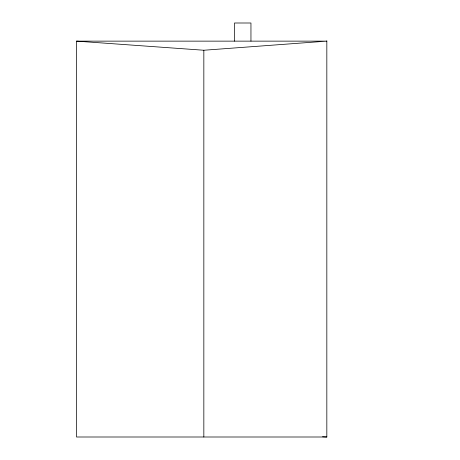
<?xml version="1.0" encoding="UTF-8"?>
<svg xmlns="http://www.w3.org/2000/svg" width="460" height="460" viewBox="0 0 460 460"><rect width="100%" height="100%" fill="white"/><g stroke="black" fill="none" stroke-linecap="round" stroke-linejoin="round"><path stroke-width="0.69" d="M76.521 41.136L203.837 50.243L326.83 41.136L76.521 41.136L76.521 437L326.83 437L326.83 40.802M322.535 436.758L326.83 437M250.953 41.136L250.953 23L234.485 23L234.485 41.136M203.837 50.243L203.837 437"/></g></svg>
